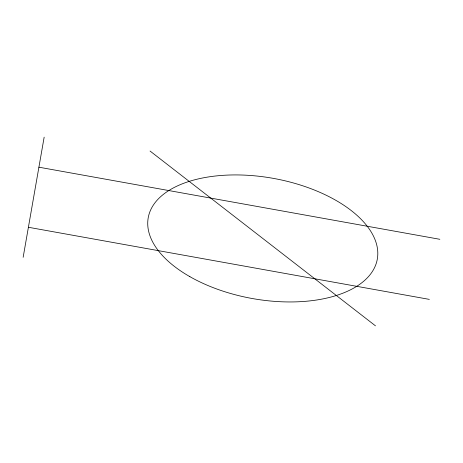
<?xml version="1.0" encoding="UTF-8"?>
<svg xmlns="http://www.w3.org/2000/svg" width="463" height="463" viewBox="0 0 463 463"><rect width="100%" height="100%" fill="white"/><g stroke="black" fill="none" stroke-linecap="round" stroke-linejoin="round"><path stroke-width="0.69" d="M23.15 257.312L44.159 137.158M38.909 167.195L439.85 239.302M28.405 227.275L429.346 299.382M150.047 151.036L375.487 325.842M189.859 276.648A116.392 60.989 10.3 0 0 376.28 263.273A116.392 60.989 10.3 0 0 222.159 175.396A116.392 60.989 10.3 0 0 189.859 276.648"/></g></svg>
